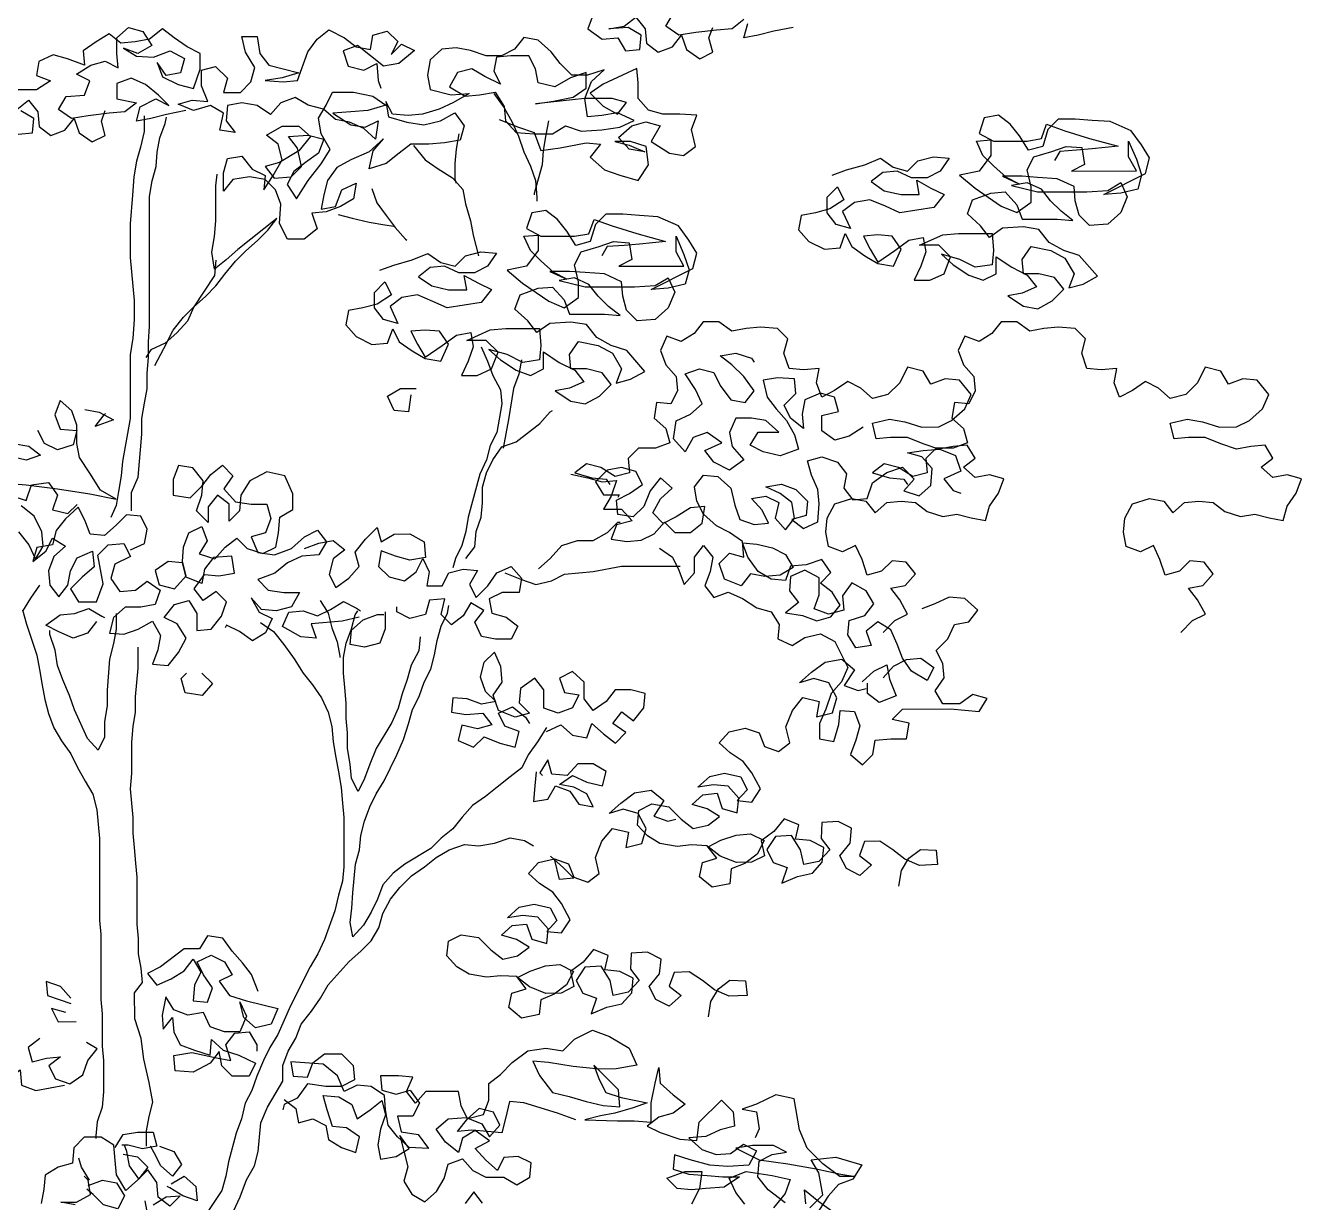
# Model space of a CAD drawing. Header units: millimetres. Extents: x 454 to 24074, y 929 to 15016.
# Drawn here: x 22744 to 23569, y 12458 to 13219 of the extents above; entities that cross this region are included whole.
import ezdxf

# ---------------------------------------------------------------- set-up
doc = ezdxf.new("R2010")
doc.units = ezdxf.units.MM
doc.layers.add('cadblocksdwg.com', color=255, linetype='Continuous')

# ---------------------------------------------------------------- blocks, each defined once
blk = doc.blocks.new('Trees side 019_cad-block.com')
at = {"color": 0}
for points in [[(926.4, 4057.8), (901.7, 4052.8), (881.9, 4047.8), (863.8, 4044.5), (868.7, 4062.7)], [(863.8, 4067.6), (849, 4056.1), (829.2, 4054.4), (802.8, 4051.1), (781.4, 4047.8), (764.9, 4059.3), (774.8, 4075.8)], [(672.7, 4074), (666.1, 4055.9), (684.2, 4042.7), (704, 4044.4), (713.9, 4027.9), (732, 4029.6), (733.7, 4047.7), (717.2, 4057.6), (692.5, 4055.9), (712.2, 4059.2), (727, 4070.8), (738.6, 4056), (740.3, 4037.8), (755.1, 4026.3), (773.2, 4032.9), (784.7, 4047.8), (791.3, 4029.6), (807.8, 4018.1), (824.3, 4026.4), (819.3, 4044.5), (824.3, 4057.7)], [(156.5, 3952.3), (131.8, 3947.3), (112, 3942.3), (93.9, 3939), (98.8, 3957.2), (118.6, 3967.1), (135.1, 3958.8), (121.9, 3972), (105.4, 3985.2), (87.3, 3993.4), (69.2, 3986.8), (69.2, 3967), (93.9, 3962.1), (79.1, 3950.6), (59.3, 3948.9), (32.9, 3945.6), (11.5, 3942.3), (-5, 3953.8), (4.9, 3970.3), (28, 3971.9), (34.6, 3990.1), (18.1, 3998.3), (36.2, 4009.8), (54.3, 4014.8), (70.8, 4006.6), (69.1, 4024.7), (69.1, 4044.5), (83.9, 4057.6), (102, 4052.7), (113.6, 4034.6), (95.5, 4024.7), (77.4, 4031.3), (93.8, 4021.4), (115.3, 4019.8), (136.7, 4028), (154.8, 4018.2), (149.9, 4000), (131.7, 3996.7), (120.2, 4013.2), (126.8, 3995.1), (146.6, 3985.2), (166.4, 3980.3), (174.6, 4005), (174.6, 4024.8), (158.1, 4033), (141.6, 4044.5), (126.8, 4056), (110.3, 4042.8), (92.2, 4039.5), (74, 4037.9), (59.2, 4049.4), (42.7, 4039.5), (26.3, 4027.9), (27.9, 4009.8), (6.5, 4018), (-11.6, 4023), (-29.7, 4014.7), (-33, 3996.6), (-14.9, 3990), (-33, 3978.5), (-74.2, 3978.4)], [(-56, 3922.4), (-37.9, 3924.1), (-36.2, 3942.2), (-52.7, 3952.1)], [(-57.7, 3953.7), (-42.9, 3965.3), (-31.3, 3950.5), (-29.6, 3932.3), (-14.8, 3920.8), (3.3, 3927.4), (14.8, 3942.3), (21.4, 3924.1), (37.9, 3912.6), (54.4, 3920.9), (49.4, 3939), (54.4, 3952.2)], [(553.6, 3941.1), (578.3, 3931.2), (598.1, 3924.7), (606.3, 3901.6), (631, 3904.9), (664, 3911.6), (682.1, 3909.9), (668.9, 3893.4), (687.1, 3877), (706.8, 3870.4), (729.9, 3863.8), (743.1, 3883.6), (739.8, 3906.7), (720, 3913.3), (700.2, 3913.2), (718.3, 3908.3), (738.1, 3900.1), (718.3, 3903.4), (705.1, 3918.2), (721.6, 3933), (739.7, 3938), (757.9, 3933.1), (746.3, 3913.3), (769.4, 3898.5), (787.5, 3895.2), (802.4, 3906.7), (797.4, 3928.1), (804, 3946.3), (782.6, 3947.9), (761.1, 3947.9), (743, 3952.8), (729.8, 3967.6), (729.8, 3987.4), (728.1, 4005.5), (710, 3997.3), (685.3, 3985.7), (668.9, 3974.2), (685.3, 3957.7), (703.5, 3947.8), (715, 3962.7), (696.9, 3967.6), (662.3, 3967.6), (599.7, 3960.9), (622.7, 3964.2), (647.4, 3969.2), (663.9, 3980.7), (663.9, 4000.5), (644.1, 3993.9), (624.4, 3982.4), (602.9, 3987.3), (599.6, 4005.4), (591.4, 4021.9), (568.3, 4021.8), (550.2, 4020.2), (546.9, 4002.1), (555.2, 3985.6), (535.4, 3995.5), (518.9, 4005.3), (500.8, 4000.4), (490.9, 3982.2), (510.7, 3970.7), (528.8, 3972.4), (548.6, 3975.7), (560.1, 3957.6), (561.8, 3939.5), (575, 3924.7), (598.1, 3923), (621.1, 3923), (637.6, 3932.9), (657.4, 3926.4), (683.7, 3928), (706.8, 3931.4), (724.9, 3939.6), (703.5, 3949.5), (683.7, 3946.2), (665.6, 3944.5), (662.3, 3967.6), (670.5, 3989), (686.9, 4003.8), (665.5, 3997.2), (645.8, 3997.2), (630.9, 4012), (619.4, 4026.8), (602.9, 4041.6), (584.8, 4044.9), (573.2, 4030.1), (556.8, 4021.8), (537, 4021.8), (517.2, 4028.4), (499.1, 4031.7), (481, 4030), (466.2, 4016.8), (462.9, 3997), (466.2, 3978.9), (492.6, 3972.4), (515.6, 3974), (495.9, 3962.5), (477.8, 3954.2), (456.3, 3947.6), (438.2, 3945.9), (418.5, 3947.6), (410.2, 3964), (413.5, 3944.3), (436.6, 3937.7), (458, 3934.4), (479.4, 3939.4), (497.5, 3949.3), (509.1, 3932.8), (504.2, 3914.7), (484.4, 3911.4), (464.6, 3909.7), (441.6, 3909.7), (426.7, 3898.2), (410.3, 3885), (388.9, 3878.4), (393.8, 3901.4), (407, 3916.3), (388.8, 3899.8), (365.8, 3889.9), (347.7, 3880), (336.2, 3863.5), (331.2, 3845.3), (328, 3827.2), (346.1, 3830.5), (354.3, 3852), (372.4, 3860.2), (369.1, 3840.4), (352.7, 3830.5), (334.5, 3823.9), (316.4, 3822.3), (323, 3802.5), (306.6, 3789.3), (285.2, 3789.3), (275.3, 3809.1), (276.9, 3833.8), (270.3, 3851.9), (257.1, 3865), (237.3, 3868.3), (215.9, 3865), (204.4, 3850.2), (204.4, 3873.2), (209.3, 3891.4), (227.4, 3894.7), (240.6, 3878.2), (257.1, 3870), (255.4, 3851.9), (267, 3870), (278.5, 3889.8), (273.5, 3909.5), (258.7, 3921.1), (278.4, 3932.6), (299.9, 3932.6), (314.7, 3919.5), (299.9, 3901.3), (275.2, 3886.5), (257.1, 3881.5), (268.6, 3866.7), (290, 3868.4), (303.2, 3881.6), (298.2, 3904.6), (286.7, 3919.4), (311.4, 3921.1), (331.2, 3916.2), (324.6, 3898.1), (308.1, 3886.5), (293.3, 3875), (285.1, 3858.5), (296.6, 3840.4), (311.4, 3863.5), (327.9, 3884.9), (339.4, 3903), (327.9, 3922.8), (324.6, 3942.5), (334.4, 3959), (342.6, 3975.5), (369, 3975.5), (393.7, 3970.6), (410.2, 3959.1), (387.2, 3952.5), (365.7, 3950.8), (342.7, 3949.1), (365.8, 3934.3), (383.9, 3931.1), (400.3, 3939.3), (397.1, 3916.2), (382.2, 3929.4), (364.1, 3937.6), (346, 3940.9), (331.1, 3954.1), (311.4, 3959), (294.9, 3968.9), (276.8, 3962.3), (263.6, 3947.4), (247.1, 3958.9), (227.3, 3962.2), (209.2, 3958.9), (207.6, 3939.1), (219.1, 3924.3), (199.4, 3927.6), (204.3, 3949), (187.8, 3958.9), (166.4, 3952.3), (146.6, 3960.5), (164.7, 3965.5), (184.5, 3963.8), (176.2, 3983.6), (176.2, 4003.4), (194.3, 4008.3), (209.2, 3993.5), (204.3, 3975.4), (225.7, 3975.4), (238.8, 3988.6), (243.8, 4006.7), (232.2, 4026.5), (227.3, 4046.2), (247, 4046.3), (250.3, 4024.8), (261.9, 4010), (280, 4005.1), (299.8, 4000.2), (278.4, 3993.6), (257, 3990.3), (280, 3988.6), (298.2, 3990.3), (311.3, 4026.6), (322.8, 4043), (337.6, 4054.6), (357.4, 4044.7), (372.2, 4033.2), (390.4, 4029.9), (393.7, 4048), (411.8, 4053), (425, 4039.8), (416.7, 4023.4), (429.9, 4036.5), (446.4, 4028.3), (426.6, 4011.8), (406.9, 4008.5), (373.9, 4034.8), (355.8, 4028.2), (362.4, 4008.5), (382.2, 4003.6), (398.6, 4011.8), (400.3, 3990.4), (403.6, 3980.5)], [(546.9, 3974), (560.1, 3955.9), (570, 3937.8), (578.3, 3919.7), (584.9, 3899.9), (593.2, 3881.8), (599.8, 3863.7), (601.4, 3842.3), (601.4, 3837.4)], [(975.8, 3870.4), (993.9, 3877), (1017, 3883.6), (1036.8, 3891.9), (1053.2, 3880.4), (1071.4, 3875.5), (1084.5, 3888.6), (1104.3, 3893.6), (1124.1, 3892), (1112.6, 3875.5), (1096.1, 3867.2), (1076.3, 3867.2), (1058.2, 3875.4), (1040.1, 3873.8), (1025.2, 3862.2), (1041.7, 3850.7), (1063.2, 3845.8), (1086.2, 3845.8), (1082.9, 3863.9), (1101, 3854.1), (1117.5, 3845.8), (1104.4, 3829.4), (1061.5, 3822.7), (1043.4, 3830.9), (1023.6, 3839.2), (1003.9, 3835.9), (989, 3824.3), (998.9, 3802.9), (980.8, 3807.8), (969.3, 3822.6), (969.3, 3842.4), (982.4, 3855.6), (990.7, 3839.1), (972.6, 3827.6), (954.4, 3822.6), (936.3, 3819.3), (933, 3801.2), (946.2, 3786.4), (966, 3776.5), (985.8, 3778.2), (992.4, 3796.3), (1000.6, 3779.8), (1017.1, 3768.3), (1033.6, 3758.5), (1053.4, 3755.2), (1063.2, 3776.6), (1051.7, 3793.1), (1033.5, 3794.7), (1015.4, 3793), (1023.7, 3776.6), (1033.6, 3760.1), (1055, 3774.9), (1073.1, 3788.1), (1091.2, 3791.5), (1094.5, 3773.3), (1088, 3755.2), (1079.7, 3737.1), (1099.5, 3737.1), (1117.6, 3745.3), (1125.8, 3766.8), (1111, 3781.6), (1086.3, 3781.6), (1115.9, 3794.8), (1135.7, 3796.4), (1178.5, 3796.5), (1180.2, 3775.1), (1178.6, 3756.9), (1157.1, 3753.6), (1137.4, 3763.5), (1114.3, 3770.1), (1129.1, 3756.9), (1148.9, 3743.7), (1167, 3737.2), (1183.5, 3745.4), (1183.5, 3766.8), (1203.3, 3753.7), (1223.1, 3743.8), (1234.6, 3729), (1216.5, 3720.7), (1198.4, 3717.4), (1218.1, 3704.3), (1236.3, 3701), (1254.4, 3710.9), (1269.2, 3725.7), (1257.7, 3740.5), (1237.9, 3745.5), (1218.1, 3745.4), (1216.4, 3763.6), (1228, 3780), (1252.7, 3775.1), (1270.8, 3765.3), (1282.4, 3745.5), (1275.8, 3727.4), (1293.9, 3732.3), (1312, 3742.2), (1288.9, 3768.6), (1269.2, 3775.1), (1251, 3785), (1237.8, 3801.5), (1218.1, 3804.7), (1191.7, 3803.1), (1175.2, 3791.5), (1163.7, 3806.3), (1147.2, 3821.2), (1153.8, 3839.3), (1176.8, 3847.5), (1195, 3849.2), (1209.8, 3832.7), (1216.4, 3814.6), (1260.9, 3814.7), (1280.7, 3813), (1265.8, 3824.6), (1252.6, 3837.7), (1241.1, 3852.5), (1222.9, 3860.8), (1203.2, 3857.5), (1236.1, 3849.2), (1298.7, 3849.3), (1325.1, 3851), (1341.6, 3860.9), (1349.8, 3842.8), (1341.6, 3823), (1325.1, 3808.1), (1302.1, 3806.5), (1288.9, 3819.6), (1283.9, 3837.8), (1282.3, 3855.9), (1260.8, 3865.7), (1236.1, 3867.4), (1216.4, 3869), (1191.6, 3869), (1213.1, 3859.1), (1196.6, 3867.3), (1180.1, 3882.1), (1166.9, 3895.3), (1158.6, 3913.4), (1176.8, 3915.1), (1176.8, 3895.3), (1162, 3875.5), (1137.3, 3870.6), (1157.1, 3854.1), (1190, 3831.1), (1209.8, 3822.9), (1227.9, 3836.1), (1227.9, 3855.8), (1222.9, 3877.2), (1231.2, 3893.7), (1254.2, 3900.3), (1272.3, 3906.9), (1292.1, 3905.3), (1295.4, 3883.9), (1278.9, 3875.6), (1361.3, 3875.7), (1351.4, 3893.8), (1351.4, 3913.6), (1361.3, 3890.6), (1367.9, 3870.8), (1363, 3852.7), (1341.6, 3847.7), (1320.2, 3846), (1372.9, 3872.4), (1377.8, 3892.2), (1367.9, 3908.7), (1354.7, 3926.8), (1328.3, 3938.3), (1305.3, 3939.9), (1283.8, 3941.6), (1262.4, 3941.5), (1249.2, 3928.3), (1242.7, 3906.9), (1224.6, 3902), (1213, 3920.1), (1201.5, 3934.9), (1186.6, 3946.4), (1168.5, 3943.1), (1161.9, 3923.3), (1180.1, 3913.4), (1222.9, 3913.5), (1241, 3916.8), (1247.6, 3934.9), (1270.7, 3926.7), (1302, 3916.9), (1338.2, 3907), (1305.3, 3903.7), (1285.5, 3902), (1264.1, 3900.3), (1257.5, 3888.8)], [(103.8, 3945.6), (103.8, 3925.9), (98.9, 3906.1), (94, 3888), (90.7, 3868.2), (89.1, 3845.1), (85.8, 3808.9), (85.8, 3766), (90.8, 3711.7), (90.8, 3687), (89.2, 3663.9), (85.9, 3642.5), (86, 3561.8), (76.2, 3507.4), (74.6, 3489.3), (71.3, 3469.5), (68, 3451.4), (61.4, 3436.5)], [(87.8, 3444.8), (87.8, 3467.9), (96, 3487.6), (100.9, 3542), (100.8, 3561.8), (104.1, 3581.5), (107.4, 3599.7), (107.4, 3619.4), (109, 3639.2), (109, 3659), (110.6, 3678.7), (110.5, 3843.5), (113.7, 3863.3), (118.7, 3881.4), (120.3, 3899.5), (123.6, 3917.6), (130.2, 3935.8), (131.8, 3944)], [(616.2, 3939.5), (612.9, 3921.4), (609.6, 3901.6), (608, 3883.5), (598.1, 3847.2), (598.1, 3845.6)], [(502.5, 3922.9), (499.2, 3903.2), (497.6, 3885), (497.6, 3865.3), (499.3, 3860.3)], [(444.9, 3908.1), (459.7, 3889.9), (476.2, 3878.4), (494.3, 3866.9), (507.5, 3852.1), (510.8, 3834), (517.4, 3812.6), (520.7, 3794.4), (527.4, 3768.1)], [(117.3, 3629.3), (128.8, 3650.8), (140.3, 3673.8), (153.4, 3690.3), (166.6, 3703.5), (181.4, 3716.7), (194.6, 3729.9), (206.1, 3744.7), (219.3, 3761.2), (232.4, 3774.4), (247.3, 3787.6), (260.4, 3800.8), (272, 3815.6), (222.6, 3776.1), (207.7, 3762.9), (192.9, 3751.3), (189.6, 3772.7), (192.9, 3792.5), (194.5, 3812.3), (194.5, 3856.8), (196.1, 3871.6)], [(392.2, 3853.6), (398.8, 3835.5), (410.3, 3819.1), (421.9, 3804.2), (435.1, 3789.4), (436.7, 3787.8)], [(349.4, 3820.7), (367.5, 3815.7), (388.9, 3810.8), (408.7, 3807.5), (420.2, 3805.9)], [(402.2, 3749.9), (420.3, 3756.5), (443.3, 3763.1), (463.1, 3771.3), (479.6, 3759.8), (497.7, 3754.9), (510.9, 3768.1), (530.6, 3773), (550.4, 3771.4), (538.9, 3754.9), (522.4, 3746.7), (502.7, 3746.7), (484.5, 3754.9), (466.4, 3753.2), (451.6, 3741.7), (468.1, 3730.1), (489.5, 3725.2), (512.6, 3725.2), (509.3, 3743.4), (527.4, 3733.5), (543.9, 3725.3), (530.7, 3708.8), (487.9, 3702.2), (469.7, 3710.4), (450, 3718.6), (430.2, 3715.3), (415.4, 3703.7), (425.3, 3682.3), (407.2, 3687.3), (395.6, 3702.1), (395.6, 3721.8), (408.8, 3735), (417, 3718.6), (398.9, 3707), (380.8, 3702.1), (362.7, 3698.8), (359.4, 3680.6), (372.6, 3665.8), (392.4, 3655.9), (412.1, 3657.6), (418.7, 3675.7), (427, 3659.3), (443.4, 3647.8), (459.9, 3637.9), (479.7, 3634.6), (489.6, 3656), (478, 3672.5), (459.9, 3674.1), (441.8, 3672.5), (450, 3656), (459.9, 3639.5), (481.3, 3654.4), (499.4, 3667.6), (517.6, 3670.9), (520.9, 3652.8), (514.3, 3634.6), (506.1, 3616.5), (525.8, 3616.5), (544, 3624.8), (552.2, 3646.2), (537.3, 3661), (512.6, 3661), (542.3, 3674.2), (562, 3675.9), (604.9, 3675.9), (606.5, 3654.5), (604.9, 3636.4), (583.5, 3633.1), (563.7, 3642.9), (540.6, 3649.5), (555.5, 3636.3), (575.3, 3623.2), (593.4, 3616.6), (609.9, 3624.8), (609.8, 3646.3), (629.6, 3633.1), (649.4, 3623.2), (660.9, 3608.4), (642.8, 3600.2), (624.7, 3596.8), (644.5, 3583.7), (662.6, 3580.4), (680.7, 3590.3), (695.5, 3605.1), (684, 3620), (664.2, 3624.9), (644.5, 3624.9), (642.8, 3643), (654.3, 3659.5), (679, 3654.6), (697.2, 3644.7), (708.7, 3624.9), (702.1, 3606.8), (720.3, 3611.8), (738.4, 3621.7), (715.3, 3648), (695.5, 3654.6), (677.4, 3664.4), (664.2, 3680.9), (644.4, 3684.2), (618, 3682.5), (601.6, 3671), (590, 3685.8), (573.5, 3700.6), (580.1, 3718.7), (603.2, 3727), (621.3, 3728.6), (636.1, 3712.2), (642.7, 3694.1), (687.2, 3694.1), (707, 3692.5), (692.2, 3704), (679, 3717.2), (667.4, 3732), (649.3, 3740.2), (629.5, 3736.9), (662.5, 3728.7), (725.1, 3728.7), (751.4, 3730.4), (767.9, 3740.3), (776.2, 3722.2), (767.9, 3702.4), (751.5, 3687.6), (728.4, 3685.9), (715.2, 3699.1), (710.3, 3717.2), (708.6, 3735.3), (687.2, 3745.2), (662.5, 3746.8), (642.7, 3748.4), (618, 3748.4), (639.4, 3738.5), (622.9, 3746.8), (606.4, 3761.6), (593.2, 3774.7), (585, 3792.9), (603.1, 3794.5), (603.1, 3774.8), (588.3, 3755), (563.6, 3750), (583.4, 3733.5), (616.4, 3710.5), (636.2, 3702.3), (654.3, 3715.5), (654.2, 3735.3), (649.3, 3756.7), (657.5, 3773.2), (680.6, 3779.8), (698.7, 3786.4), (718.4, 3784.7), (721.8, 3763.3), (705.3, 3755.1), (787.7, 3755.2), (777.8, 3773.3), (777.8, 3793), (787.7, 3770), (794.3, 3750.2), (789.3, 3732.1), (767.9, 3727.1), (746.5, 3725.5), (799.2, 3751.9), (804.1, 3771.6), (794.2, 3788.1), (781, 3806.2), (754.7, 3817.7), (731.6, 3819.4), (710.2, 3821), (688.8, 3821), (675.6, 3807.8), (669, 3786.3), (650.9, 3781.4), (639.4, 3799.5), (627.8, 3814.3), (613, 3825.8), (594.9, 3822.5), (588.3, 3802.7), (606.4, 3792.9), (649.2, 3792.9), (667.4, 3796.2), (673.9, 3814.4), (697, 3806.1), (728.3, 3796.3), (764.6, 3786.4), (731.6, 3783.1), (711.9, 3781.4), (690.4, 3779.8), (683.9, 3768.2)], [(194.6, 3762.8), (192.9, 3743.1), (166.6, 3703.5), (158.4, 3685.4), (145.2, 3670.5), (130.4, 3657.4), (112.3, 3649.1), (105.7, 3639.2)], [(1040.2, 3290.8), (1055, 3305.6), (1071.4, 3313.9), (1061.5, 3332), (1050, 3346.8), (1068.1, 3350.1), (1081.3, 3365), (1069.7, 3379.8), (1051.6, 3381.4), (1038.4, 3368.2), (1020.3, 3363.3), (1013.7, 3383), (1005.5, 3401.1), (989, 3392.9), (970.9, 3399.5), (967.6, 3417.6), (969.2, 3435.7), (979.1, 3453.8), (1000.5, 3460.4), (1018.6, 3457.2), (1030.1, 3442.4), (1045, 3455.5), (1063.1, 3457.2), (1081.2, 3455.6), (1096, 3444.1), (1115.8, 3437.5), (1133.9, 3440.8), (1152.1, 3435.9), (1170.2, 3432.6), (1175.1, 3450.7), (1186.6, 3467.2), (1193.2, 3485.3), (1175.1, 3490.3), (1157, 3487), (1142.1, 3500.1), (1156.9, 3511.7), (1147, 3528.1), (1128.9, 3526.5), (1110.8, 3523.2), (1091, 3529.7), (1071.2, 3537.9), (1049.8, 3537.9), (1031.7, 3536.3), (1026.7, 3556), (1048.2, 3561), (1067.9, 3557.7), (1089.3, 3551.1), (1110.8, 3551.2), (1127.2, 3559.4), (1143.7, 3574.3), (1151.9, 3592.4), (1137.1, 3610.5), (1118.9, 3612.1), (1100.8, 3605.5), (1090.9, 3622), (1071.2, 3626.9), (1061.3, 3607.1), (1046.5, 3592.3), (1026.7, 3587.3), (1011.9, 3600.5), (995.4, 3608.7), (978.9, 3597.2), (962.5, 3588.9), (955.9, 3607), (959.1, 3625.2), (939.4, 3623.5), (921.2, 3625.1), (914.6, 3644.9), (919.6, 3663), (906.4, 3676.2), (884.9, 3677.8), (866.8, 3676.1), (848.7, 3672.8), (832.2, 3684.4), (812.4, 3684.3), (800.9, 3669.5), (784.5, 3659.6), (766.3, 3666.2), (758.1, 3648), (764.7, 3629.9), (777.9, 3615.1), (779.6, 3597), (771.4, 3580.5), (753.2, 3582.1), (750, 3562.4), (764.8, 3549.2), (769.8, 3531.1), (751.6, 3524.5), (730.2, 3524.5), (717.1, 3511.3), (718.7, 3493.1), (700.6, 3488.2), (682.5, 3499.7), (664.3, 3504.6), (649.5, 3493.1), (670.9, 3486.5), (689.1, 3484.9), (694, 3478.3)], [(1417.6, 3290.8), (1432.4, 3305.6), (1448.8, 3313.9), (1438.9, 3332), (1427.4, 3346.8), (1445.5, 3350.1), (1458.7, 3365), (1447.1, 3379.8), (1429, 3381.4), (1415.8, 3368.2), (1397.7, 3363.3), (1391.1, 3383), (1382.9, 3401.1), (1366.4, 3392.9), (1348.3, 3399.5), (1345, 3417.6), (1346.6, 3435.7), (1356.5, 3453.8), (1377.9, 3460.4), (1396, 3457.2), (1407.5, 3442.4), (1422.4, 3455.5), (1440.5, 3457.2), (1458.6, 3455.6), (1473.4, 3444.1), (1493.2, 3437.5), (1511.3, 3440.8), (1529.5, 3435.9), (1547.6, 3432.6), (1552.5, 3450.7), (1564, 3467.2), (1570.6, 3485.3), (1552.5, 3490.3), (1534.4, 3487), (1519.5, 3500.1), (1534.3, 3511.7), (1524.4, 3528.1), (1506.3, 3526.5), (1488.2, 3523.2), (1468.4, 3529.7), (1448.6, 3537.9), (1427.2, 3537.9), (1409.1, 3536.3), (1404.1, 3556), (1425.6, 3561), (1445.3, 3557.7), (1466.8, 3551.1), (1488.2, 3551.2), (1504.6, 3559.4), (1521.1, 3574.3), (1529.3, 3592.4), (1514.5, 3610.5), (1496.4, 3612.1), (1478.2, 3605.5), (1468.3, 3622), (1448.6, 3626.9), (1438.7, 3607.1), (1423.9, 3592.3), (1404.1, 3587.3), (1389.3, 3600.5), (1372.8, 3608.7), (1356.3, 3597.2), (1339.9, 3588.9), (1333.3, 3607), (1336.5, 3625.2), (1316.8, 3623.5), (1298.6, 3625.1), (1292, 3644.9), (1297, 3663), (1283.8, 3676.2), (1262.3, 3677.8), (1244.2, 3676.1), (1226.1, 3672.8), (1209.6, 3684.4), (1189.9, 3684.3), (1178.3, 3669.5), (1161.9, 3659.6), (1143.7, 3666.2), (1135.5, 3648), (1142.1, 3629.9), (1155.3, 3615.1), (1157, 3597), (1148.8, 3580.5), (1130.6, 3582.1), (1127.4, 3562.4), (1142.2, 3549.2), (1147.2, 3531.1), (1129, 3524.5), (1107.6, 3524.5), (1094.5, 3511.3), (1096.1, 3493.1), (1078, 3488.2), (1059.9, 3499.7), (1041.7, 3504.6), (1026.9, 3493.1), (1048.3, 3486.5), (1066.5, 3484.9), (1071.4, 3478.3)], [(530.8, 3652.8), (539, 3634.7), (545.6, 3616.5), (555.5, 3598.4), (557.2, 3580.3), (550.6, 3544.1), (542.4, 3527.6), (537.5, 3509.4), (529.3, 3491.3), (514.5, 3436.9), (511.2, 3418.8), (506.3, 3400.7), (498.1, 3384.2), (494.8, 3372.7)], [(1015.2, 3551.1), (997.1, 3539.5), (979, 3534.6), (962.5, 3546.1), (962.5, 3565.9), (983.9, 3570.8), (978.9, 3588.9), (960.8, 3593.9), (941, 3585.6), (937.8, 3567.5), (939.4, 3549.4), (922.9, 3562.5), (914.7, 3579), (929.5, 3593.8), (927.8, 3612), (906.4, 3613.6), (888.3, 3610.3), (893.3, 3588.9), (904.8, 3574), (918, 3559.2), (927.9, 3541.1), (932.9, 3523), (909.8, 3514.7), (888.4, 3519.7), (871.9, 3527.9), (881.8, 3544.4), (908.1, 3544.4), (891.6, 3559.2), (873.5, 3562.5), (853.7, 3562.5), (845.5, 3544.3), (848.8, 3526.2), (863.7, 3509.7), (845.6, 3496.6), (825.8, 3506.4), (814.2, 3521.2), (835.7, 3531.1), (817.5, 3544.3), (799.4, 3537.7), (789.5, 3519.6), (774.7, 3536), (778, 3559.1), (796.1, 3567.3), (810.9, 3580.5), (802.6, 3598.7), (789.4, 3618.4), (807.6, 3625), (825.7, 3620.1), (833.9, 3603.6), (847.1, 3585.5), (865.3, 3582.2), (876.8, 3597.1), (863.6, 3615.2), (848.7, 3630), (833.9, 3641.5), (853.7, 3644.8), (873.4, 3638.3), (876.7, 3633.3)], [(581.8, 3636.3), (578.6, 3618.2), (572, 3600.1), (565.4, 3560.5), (558.9, 3524.3)], [(441.8, 3591.7), (438.6, 3570.3), (420.4, 3571.9), (412.2, 3590.1), (428.7, 3600), (448.4, 3600)], [(-62.2, 3530.3), (-42.5, 3527), (-27.6, 3515.5), (-45.7, 3508.9), (-65.5, 3513.8)], [(-157.7, 3484.1), (-114.9, 3484.1), (-82, 3480.9), (-45.7, 3477.6), (-6.2, 3472.7), (35, 3466.2), (68, 3459.6), (48.2, 3471.1), (35, 3492.5), (21.8, 3512.3), (18.5, 3530.4), (18.5, 3553.5), (11.9, 3571.6), (-3, 3584.7), (-9.5, 3566.6), (-2.9, 3548.5), (18.5, 3546.9), (13.6, 3528.7), (-6.2, 3522.1), (-22.7, 3530.4), (-30.9, 3546.8)], [(28.3, 3573.2), (46.5, 3570), (64.6, 3560.1), (41.5, 3551.8), (53.1, 3566.7), (54.7, 3568.3)], [(511.2, 3384.2), (522.8, 3399.1), (524.4, 3418.8), (531, 3437), (532.6, 3455.1), (532.6, 3474.8), (537.5, 3493), (545.7, 3509.5), (557.2, 3525.9), (575.3, 3532.5), (605, 3555.6), (618.1, 3570.5), (621.4, 3572.1)], [(1040.2, 3233.1), (1053.4, 3248), (1069.8, 3256.2), (1088, 3257.9), (1104.5, 3246.4), (1096.2, 3229.9), (1076.5, 3241.4), (1064.9, 3257.9), (1058.3, 3276), (1050, 3294.1), (1033.6, 3304), (1018.7, 3292.4), (1025.3, 3274.3), (1005.6, 3271), (995.7, 3287.5), (997.3, 3305.6), (1017.1, 3312.2), (1028.6, 3327), (1018.7, 3343.5), (1000.6, 3353.4), (989, 3336.9), (990.7, 3318.8), (970.9, 3313.8), (952.8, 3320.4), (959.4, 3338.5), (959.4, 3359.9), (941.2, 3369.8), (923.1, 3361.5), (921.5, 3343.4), (933, 3328.6), (916.6, 3315.4), (938, 3312.1), (956.1, 3305.5), (974.2, 3310.5), (985.8, 3325.3), (975.9, 3341.8), (961, 3353.3), (974.2, 3366.5), (962.6, 3383), (942.9, 3376.4), (923.1, 3374.7), (916.5, 3356.6), (898.4, 3358.2), (881.9, 3368.1), (868.7, 3386.2), (862.1, 3404.3), (880.3, 3402.7), (900, 3397.8), (916.5, 3389.5), (926.4, 3373.1), (909.9, 3363.2), (890.2, 3361.5), (872.1, 3364.8), (860.5, 3349.9), (839.1, 3358.2), (832.5, 3377.9), (845.7, 3391.1), (863.8, 3386.2), (862.1, 3406), (845.6, 3417.5), (829.2, 3425.7), (812.7, 3440.5), (804.4, 3457), (801.1, 3475.1), (812.6, 3489.9), (830.7, 3488.3), (847.2, 3473.5), (852.2, 3452.1), (858.8, 3434), (876.9, 3427.4), (895.1, 3429), (886.8, 3445.5), (873.6, 3460.3), (891.7, 3463.6), (908.2, 3455.4), (903.3, 3435.6), (916.5, 3420.8), (928, 3435.7), (924.7, 3455.4), (909.8, 3467), (891.7, 3475.2), (911.5, 3478.5), (929.6, 3471.9), (944.5, 3457.1), (942.8, 3439), (924.7, 3434), (939.5, 3422.5), (957.7, 3430.8), (959.3, 3453.8), (957.6, 3471.9), (949.4, 3490.1), (944.4, 3508.2), (962.5, 3513.1), (982.3, 3506.6), (993.8, 3491.7), (990.6, 3473.6), (1002.1, 3458.8), (1020.2, 3460.5), (1026.8, 3480.2), (1044.9, 3493.4), (1064.7, 3500), (1079.5, 3485.2), (1066.4, 3470.4), (1086.1, 3463.8), (1100.9, 3477), (1102.6, 3498.4), (1089.4, 3513.2), (1071.3, 3518.2), (1091, 3521.5), (1112.4, 3523.2), (1132.2, 3514.9), (1138.8, 3495.2), (1117.4, 3485.3), (1129, 3470.5), (1138.8, 3467.2)], [(86.2, 3395.4), (104.3, 3403.6), (107.6, 3421.7), (99.3, 3438.2), (81.2, 3439.8), (68, 3426.6), (53.2, 3413.5), (35.1, 3415.1), (28.5, 3433.2), (20.2, 3449.7), (3.8, 3434.8), (-7.8, 3420), (-12.7, 3401.9), (-32.5, 3398.5), (-37.4, 3380.4), (-20.9, 3393.6), (-12.7, 3410.1), (3.8, 3400.2), (-11, 3387), (-17.6, 3368.9), (-15.9, 3350.8), (-4.4, 3336), (7.1, 3350.8), (10.4, 3368.9), (18.6, 3385.4), (38.4, 3393.7), (40.1, 3373.9), (25.2, 3360.7), (10.4, 3345.9), (20.3, 3329.4), (43.4, 3329.4), (51.6, 3352.5), (45, 3388.7), (58.2, 3401.9), (77.9, 3403.6), (86.2, 3387.1), (66.4, 3377.2), (61.5, 3359.1), (73, 3342.6), (92.8, 3344.3), (107.6, 3355.8), (124.1, 3344.3), (117.5, 3326.2), (99.4, 3322.9), (79.6, 3322.9), (64.8, 3309.7), (59.9, 3289.9), (78, 3288.3), (96.1, 3294.9), (114.3, 3304.8), (124.2, 3286.7), (120.9, 3268.5), (114.3, 3250.4), (134.1, 3248.8), (147.2, 3265.3), (157.1, 3283.4), (145.6, 3301.5), (129.1, 3309.7), (142.2, 3326.2), (160.4, 3331.2), (170.3, 3314.7), (170.3, 3293.3), (188.4, 3295), (201.6, 3311.4), (208.1, 3329.6), (195, 3342.7), (178.5, 3331.2), (166.9, 3346), (180.1, 3364.1), (198.2, 3362.5), (218, 3365.8), (214.7, 3387.2), (191.6, 3385.6), (180.1, 3370.7), (176.8, 3352.6), (157, 3360.8), (152.1, 3378.9), (134, 3380.6), (117.5, 3369), (122.5, 3350.9), (142.2, 3346), (157, 3362.5), (152.1, 3380.6), (153.7, 3398.7), (160.3, 3416.8), (176.8, 3425.1), (183.4, 3407), (173.5, 3390.5), (193.3, 3383.9), (206.4, 3398.8), (221.3, 3410.3), (234.4, 3397.1), (254.2, 3390.6), (270.7, 3398.8), (274, 3416.9), (275.6, 3436.7), (292.1, 3446.6), (292, 3466.4), (282.1, 3489.4), (259.1, 3494.4), (237.7, 3482.8), (226.1, 3464.7), (224.5, 3444.9), (211.3, 3431.7), (211.3, 3453.1), (196.5, 3464.7), (185, 3449.8), (185, 3430), (170.1, 3444.9), (176.7, 3464.6), (178.3, 3482.8), (165.2, 3499.2), (147, 3502.5), (140.5, 3484.4), (140.5, 3464.6), (161.9, 3461.3), (176.7, 3476.2), (188.2, 3491), (203, 3502.6), (216.2, 3489.4), (204.7, 3472.9), (219.6, 3456.4), (239.3, 3453.2), (259.1, 3453.2), (264.1, 3435.1), (257.5, 3416.9), (239.4, 3412), (247.6, 3392.2), (269, 3388.9), (290.5, 3397.2), (306.9, 3412), (323.4, 3420.3), (334.9, 3405.5), (325.1, 3389), (303.6, 3387.3), (285.5, 3379.1), (269.1, 3365.9), (247.7, 3357.6), (260.9, 3344.4), (280.6, 3341.2), (300.4, 3341.2), (290.5, 3323.1), (270.8, 3318.1), (252.6, 3319.7), (239.4, 3334.5), (249.3, 3316.4), (265.8, 3308.2), (257.6, 3290.1), (241.1, 3280.2), (224.7, 3291.7), (208.2, 3299.9), (206.5, 3296.6)], [(644.6, 3491.4), (666, 3486.5), (684.1, 3481.6), (702.3, 3483.2), (695.7, 3463.5), (685.8, 3447), (708.9, 3447), (722.1, 3432.2), (702.3, 3427.2), (695.7, 3409.1), (715.5, 3405.8), (733.6, 3407.5), (750.1, 3415.7), (763.3, 3430.6), (776.4, 3417.4), (796.2, 3417.4), (811, 3429), (814.3, 3450.4), (796.2, 3448.7), (778.1, 3437.2), (761.6, 3428.9), (748.4, 3442.1), (758.3, 3460.2), (773.1, 3473.4), (758.3, 3486.6), (745.1, 3470.1), (736.9, 3450.3), (723.7, 3437.1), (703.9, 3440.4), (702.3, 3458.5), (718.7, 3466.8), (735.2, 3478.3), (727, 3494.8), (708.8, 3499.7), (690.7, 3496.4), (675.9, 3481.6), (685.8, 3465.1), (705.6, 3465.1), (703.9, 3461.8)], [(-29.1, 3350.8), (-40.6, 3334.3), (-50.5, 3317.8)], [(-55.5, 3418.3), (-42.3, 3401.8), (-34.1, 3383.7), (-24.2, 3400.2), (-25.9, 3418.3), (-35.8, 3438.1), (-52.3, 3451.2)], [(-65.5, 3464.4), (-45.7, 3457.8), (-39.1, 3477.6), (-17.7, 3480.9), (-6.2, 3464.5), (-12.7, 3446.3), (7, 3441.4), (18.6, 3453)], [(603.5, 3371.1), (618.3, 3384.3), (633.1, 3400.8), (652.9, 3407.4), (672.7, 3407.4), (690.8, 3417.3), (703.9, 3430.5), (707.2, 3430.5)], [(306.9, 3397.2), (325, 3403.8), (343.2, 3407.1), (358, 3395.6), (343.2, 3384.1), (338.3, 3364.3), (346.5, 3347.8), (363, 3359.4), (376.1, 3374.2), (371.2, 3392.3), (384.4, 3408.8), (399.2, 3423.7), (404.1, 3405.5), (420.6, 3415.4), (440.4, 3415.5), (458.5, 3405.6), (460.2, 3385.8), (440.4, 3382.5), (422.3, 3387.4), (404.1, 3394), (400.9, 3374.2), (414.1, 3361.1), (433.8, 3356.1), (448.6, 3367.7), (456.9, 3384.2), (465.1, 3367.7), (461.8, 3349.6), (481.6, 3349.6), (489.8, 3366.1), (507.9, 3371), (526.1, 3369.4), (516.2, 3351.3), (524.5, 3334.8), (539.3, 3349.6), (550.8, 3366.1), (568.9, 3374.4), (582.1, 3359.6), (578.8, 3341.4), (557.4, 3341.4), (540.9, 3333.2), (544.2, 3315.1), (562.4, 3310.1), (577.2, 3298.6), (569, 3282.1), (549.2, 3282.1), (531.1, 3285.4), (522.8, 3303.5), (534.4, 3318.3), (517.9, 3328.2), (508, 3311.7), (493.2, 3300.2), (480, 3313.3), (484.9, 3333.1), (465.2, 3331.5), (460.2, 3313.3), (440.5, 3308.4), (424, 3316.6), (424, 3323.2)], [(756.7, 3397.6), (773.2, 3386.1), (781.4, 3369.6), (788, 3351.5), (801.2, 3366.4), (801.2, 3386.1), (812.7, 3401), (824.3, 3386.1), (821, 3368), (814.4, 3349.9), (825.9, 3335.1), (844.1, 3341.7), (862.2, 3333.5), (880.3, 3321.9), (898.5, 3317), (908.4, 3300.6), (906.7, 3282.4), (924.9, 3274.2), (941.3, 3284.1), (961.1, 3289.1), (979.2, 3279.2), (995.7, 3246.3), (987.5, 3228.1), (974.3, 3213.3), (967.8, 3193.5), (959.5, 3175.4), (959.6, 3155.6), (977.7, 3152.3), (984.3, 3173.8), (985.9, 3191.9), (1004, 3190.3), (1010.6, 3172.1), (1005.7, 3154), (999.1, 3135.9), (1014, 3122.7), (1027.1, 3135.9), (1030.4, 3154), (1050.2, 3155.7), (1069.9, 3155.7), (1073.2, 3175.5), (1051.8, 3180.4), (1065, 3193.6), (1125.9, 3193.7), (1162.2, 3190.4), (1172, 3206.9), (1153.9, 3211.8), (1137.4, 3200.3), (1116, 3200.3), (1106.1, 3216.7), (1117.6, 3233.2), (1116, 3251.3), (1107.7, 3267.8), (1122.5, 3282.6), (1130.8, 3300.8), (1148.9, 3304.1), (1160.4, 3318.9), (1143.9, 3333.7), (1124.1, 3335.4), (1106, 3327.1), (1089.6, 3320.5)], [(560.7, 3366.1), (582.1, 3357.9), (600.2, 3351.3), (620, 3356.3), (636.5, 3364.6), (672.7, 3367.9), (708.9, 3374.5), (783.1, 3374.6)], [(-50.5, 3319.4), (-45.5, 3301.3), (-32.3, 3261.8), (-29, 3243.7), (-25.7, 3223.9), (-22.4, 3205.8), (-17.4, 3187.7), (-10.8, 3169.6), (-0.9, 3153.1), (10.6, 3136.6), (18.9, 3120.2), (28.8, 3102.1), (38.7, 3085.6), (43.6, 3065.8), (47, 3029.6), (47.1, 2925.8), (48.7, 2907.7), (48.8, 2825.3), (50.5, 2807.2), (50.5, 2766), (52.2, 2747.9), (52.2, 2708.3), (50.6, 2688.6), (44, 2670.4), (42.4, 2652.3), (42.4, 2649)], [(43.4, 3304.7), (31.9, 3289.9), (13.8, 3283.3), (-4.3, 3291.5), (-20.8, 3299.7), (-2.7, 3312.9), (15.4, 3314.6), (33.5, 3321.2), (50, 3311.3), (53.3, 3309.7)], [(376.2, 3310), (354.8, 3305), (315.3, 3301.7), (321.9, 3283.5), (302.1, 3285.2), (279, 3298.3), (287.2, 3316.5), (305.4, 3318.1), (323.5, 3311.6), (340, 3319.8), (356.4, 3329.7), (372.9, 3321.5), (377.8, 3318.2)], [(326.8, 3331.3), (336.7, 3314.9), (341.6, 3296.7), (348.2, 3278.6), (351.5, 3260.5), (351.5, 3258.9)], [(453.7, 3285.3), (452, 3267.2), (442.2, 3249.1), (437.2, 3230.9), (430.7, 3212.8), (425.7, 3194.7), (417.5, 3176.5), (397.8, 3143.6), (389.6, 3123.8), (383, 3105.7), (374.8, 3089.2), (366.5, 3105.7), (364.8, 3123.8), (361.5, 3143.5), (361.5, 3163.3), (359.8, 3181.4), (359.8, 3201.2), (358.2, 3221), (356.5, 3239.1), (356.5, 3258.9), (359.8, 3277), (366.3, 3295.1), (371.3, 3313.2), (374.6, 3318.2)], [(409.2, 3316.6), (409.2, 3295.2), (402.6, 3277), (382.8, 3272.1), (364.7, 3275.3), (366.3, 3293.5), (381.2, 3306.7), (399.3, 3313.3), (407.5, 3313.3)], [(613.6, 3170.1), (602.1, 3152), (590.5, 3135.5), (582.3, 3119), (567.5, 3107.5), (551, 3094.3), (536.2, 3082.7), (519.8, 3071.2), (506.6, 3056.4), (495.1, 3041.5), (480.3, 3030), (467.1, 3016.8), (434.2, 2997), (419.3, 2985.4), (406.2, 2970.6), (399.6, 2952.5), (391.4, 2936), (381.5, 2919.5), (368.3, 2904.7), (365, 2922.8), (366.7, 2940.9), (368.3, 2960.7), (371.6, 2996.9), (376.5, 3015.1), (378.1, 3033.2), (383, 3051.3), (389.6, 3069.4), (397.8, 3085.9), (407.7, 3102.4), (424.1, 3135.4), (432.4, 3155.1), (438.9, 3174.9), (443.9, 3193), (452.1, 3209.5), (458.7, 3227.7), (466.9, 3244.1), (471.8, 3262.3), (475.1, 3280.4), (480, 3298.5), (488.2, 3315), (489.9, 3324.9)], [(68.1, 3314.6), (68.1, 3294.8), (64.9, 3276.7), (59.9, 3256.9), (56.7, 3217.4), (56.7, 3197.6), (53.4, 3177.9), (53.4, 3158.1), (45.2, 3141.6), (32, 3156.4), (15.5, 3192.7), (8.9, 3210.8), (0.7, 3230.5), (-6, 3248.6), (-9.3, 3268.4), (-15.9, 3288.2), (-15.9, 3293.1)], [(251, 3303.3), (267.5, 3291.7), (280.7, 3275.3), (293.9, 3257.2), (305.4, 3239), (317, 3224.2), (328.5, 3207.8), (336.8, 3189.7), (341.7, 3171.5), (343.4, 3151.8), (346.7, 3132), (350, 3113.9), (353.3, 3094.1), (355, 3074.3), (356.7, 3056.2), (356.7, 2993.6), (355.1, 2975.5), (350.2, 2957.4), (345.2, 2937.6), (332.1, 2901.3), (323.9, 2883.2), (314, 2866.7), (289.3, 2817.3), (272.9, 2781), (263, 2764.5), (254.8, 2748.1), (246.6, 2728.3), (240, 2710.1), (231.8, 2693.7), (226.9, 2673.9), (220.3, 2655.8), (210.4, 2619.5), (207.2, 2601.4), (202.2, 2583.3), (172.6, 2538.7)], [(111.7, 2533.7), (105, 2570)], [(106.6, 2639.2), (106.6, 2659), (109.9, 2677.1), (114.8, 2695.2), (109.9, 2719.9), (103.2, 2749.6), (99.9, 2775.9), (91.7, 2800.6), (91.6, 2833.6), (101.5, 2846.8), (99.8, 2864.9), (96.5, 2883), (96.5, 2902.8), (94.8, 2920.9), (94.8, 2980.2), (93.1, 2998.3), (91.5, 3018.1), (89.8, 3036.2), (89.8, 3056), (86.4, 3092.2), (88.1, 3112), (88, 3151.5), (89.7, 3171.3), (92.9, 3189.4), (92.9, 3209.2), (96.2, 3245.4), (96.2, 3271.8)], [(613.6, 3165.2), (631.7, 3173.4), (646.5, 3160.3), (664.7, 3157), (671.2, 3175.1), (686.1, 3162), (700.9, 3150.4), (714.1, 3163.6), (697.6, 3175.2), (709.1, 3190), (723.9, 3178.5), (737.1, 3195), (738.7, 3213.1), (720.6, 3218), (700.8, 3218), (689.3, 3203.2), (672.9, 3191.6), (661.3, 3206.4), (661.3, 3227.8), (646.5, 3241), (630, 3232.8), (636.6, 3214.6), (654.7, 3211.4), (646.5, 3194.9), (628.4, 3188.3), (610.3, 3194.8), (610.2, 3217.9), (598.7, 3232.7), (580.6, 3219.5), (578.9, 3201.4), (592.1, 3188.2), (574, 3183.3), (552.6, 3191.5), (546, 3211.3), (557.5, 3227.7), (555.8, 3247.5), (547.6, 3265.6), (534.4, 3252.4), (529.5, 3234.3), (536.1, 3216.2), (549.3, 3203), (531.2, 3199.7), (513, 3206.3), (494.9, 3207.9), (493.3, 3189.8), (511.4, 3186.5), (532.8, 3188.2), (544.4, 3173.4), (526.3, 3168.4), (506.5, 3173.3), (501.6, 3153.6), (521.3, 3145.3), (534.5, 3158.5), (554.3, 3150.3), (574.1, 3145.4), (579, 3165.2), (560.9, 3171.7), (552.6, 3188.2), (570.7, 3196.5), (587.2, 3183.3), (592.2, 3175.1)], [(1060.3, 2969.1), (1063.5, 2988.7), (1073.1, 3004.5), (1087.5, 3015.5), (1107.6, 3014.6), (1109.4, 2996.3), (1086.5, 2995.4), (1068, 3003.2), (1052.7, 3015), (1036.1, 3025.9), (1016.9, 3025.5), (1010.5, 3007.8), (1025.8, 2996), (1010.8, 2982.7), (993.7, 2991.3), (985.4, 3007.5), (998.6, 3023.7), (1000.4, 3042.4), (983.2, 3051), (962.6, 3049.7), (961.7, 3029.6), (972.8, 3015.1), (958.7, 3000.4), (939.8, 2996.3), (935.7, 3015.1), (924.3, 3033.2), (903.7, 3031.9), (892.8, 3015.3), (901.1, 2999.1), (918.7, 2992.7), (911.8, 2972.8), (931.7, 2981.4), (950.6, 2985.5), (963.2, 2999.4), (965.1, 3018.1), (947.9, 3026.7), (929.2, 3028.6), (933.3, 3046.7), (914.8, 3054.5), (901.6, 3038.4), (885.7, 3026.4), (889.8, 3007.6), (873.6, 2999.3), (854.4, 2998.9), (833.6, 3007.1), (818.4, 3018.9), (834.6, 3027.2), (853.9, 3033.6), (872.2, 3035.4), (889.4, 3026.8), (880.8, 3009.6), (864.9, 2997.7), (847.8, 2990.8), (846, 2972.1), (823.5, 2967.6), (807.4, 2980.8), (811.5, 2999), (829.4, 3004.5), (817.5, 3020.3), (797.4, 3021.3), (779.1, 3019.4), (757.2, 3023.2), (741.5, 3032.7), (729, 3046.3), (730.8, 3065), (747, 3073.2), (768.9, 3069.5), (784.5, 3054), (799.7, 3042.2), (818.6, 3046.4), (833, 3057.4), (817.3, 3067), (798.2, 3072.4), (811.8, 3084.9), (830.1, 3086.8), (836.5, 3067.4), (855.5, 3061.9), (857.4, 3080.6), (844, 3095.6), (825.3, 3097.4), (805.6, 3094.7), (820.5, 3108), (839.4, 3112.1), (859.8, 3107.5), (868.1, 3091.3), (855.5, 3077.4), (874.1, 3075.6), (885.1, 3092.3), (874.1, 3112.6), (863.1, 3127.1), (846.4, 3138), (832.6, 3150.7), (845.2, 3164.5), (865.5, 3169.5), (883.1, 3163.2), (890, 3146.1), (907.7, 3139.7), (922.2, 3150.8), (917.2, 3171), (925.4, 3191.8), (938.6, 3208), (959.1, 3203.3), (955.9, 3183.8), (976.1, 3188.8), (981.6, 3207.8), (971.6, 3226.8), (952.5, 3232.3), (934.5, 3226.8), (949.5, 3240.1), (966.7, 3253), (987.8, 3256.6), (1004, 3243.4), (991.1, 3223.6), (1008.8, 3217.2), (1018.9, 3219.7)], [(176.9, 3238.9), (190.1, 3225.8), (177, 3210.9), (155.5, 3214.2), (150.6, 3232.3), (157.2, 3238.9)], [(1013.9, 3228.2), (1028.7, 3241.4), (1045.1, 3249.6), (1048.5, 3231.5), (1056.7, 3210.1), (1035.3, 3201.8), (1020.5, 3213.3), (1020.5, 3226.5)], [(600.4, 3114.1), (598.8, 3096), (597.2, 3076.2), (615.3, 3079.5), (625.2, 3096), (643.3, 3089.4), (654.8, 3073), (673, 3069.7), (664.7, 3086.2), (648.2, 3094.4), (630.1, 3097.7), (646.6, 3109.2), (664.7, 3101), (684.5, 3096.1), (689.4, 3114.2), (672.9, 3124.1), (653.2, 3124), (640, 3109.2), (620.2, 3110.8), (615.3, 3129), (605.4, 3112.5), (608.7, 3109.2)], [(818.8, 2803.3), (822, 2822.9), (831.5, 2838.7), (846, 2849.8), (866, 2848.8), (867.9, 2830.5), (845, 2829.7), (826.5, 2837.4), (811.2, 2849.2), (794.6, 2860.2), (775.4, 2859.7), (769, 2842), (784.2, 2830.2), (769.3, 2816.9), (752.1, 2825.5), (743.8, 2841.7), (757, 2857.9), (758.9, 2876.6), (741.7, 2885.2), (721.1, 2883.9), (720.2, 2863.8), (731.2, 2849.4), (717.1, 2834.6), (698.3, 2830.5), (694.2, 2849.4), (682.8, 2867.5), (662.2, 2866.1), (651.2, 2849.5), (659.5, 2833.3), (677.2, 2826.9), (670.3, 2807), (690.2, 2815.6), (709, 2819.7), (721.7, 2833.6), (723.5, 2852.3), (706.4, 2860.9), (687.7, 2862.8), (691.8, 2881), (673.2, 2888.7), (660, 2872.6), (644.2, 2860.6), (648.3, 2841.8), (632.1, 2833.5), (612.9, 2833.1), (592.1, 2841.4), (576.8, 2853.2), (593, 2861.4), (612.4, 2867.8), (630.7, 2869.7), (647.9, 2861), (639.2, 2843.9), (623.4, 2831.9), (606.3, 2825), (604.5, 2806.3), (582, 2801.8), (565.8, 2815), (569.9, 2833.2), (587.9, 2838.7), (575.9, 2854.5), (555.9, 2855.5), (537.5, 2853.7), (515.7, 2857.4), (499.9, 2866.9), (487.5, 2880.5), (489.3, 2899.2), (505.5, 2907.5), (527.3, 2903.7), (543, 2888.3), (558.2, 2876.5), (577, 2880.6), (591.5, 2891.6), (575.7, 2901.2), (556.7, 2906.7), (570.2, 2919.1), (588.5, 2921), (594.9, 2901.6), (614, 2896.1), (615.8, 2914.8), (602.5, 2929.8), (583.8, 2931.6), (564.1, 2928.9), (579, 2942.2), (597.9, 2946.3), (618.3, 2941.7), (626.6, 2925.5), (613.9, 2911.7), (632.6, 2909.8), (643.5, 2926.5), (632.6, 2946.9), (621.5, 2961.3), (604.9, 2972.2), (591, 2984.9), (603.7, 2998.8), (623.9, 3003.7), (641.6, 2997.4), (648.5, 2980.3), (666.2, 2973.9), (680.6, 2985), (675.6, 3005.2), (683.9, 3026), (697.1, 3042.2), (717.6, 3037.6), (714.3, 3018), (734.6, 3023), (740.1, 3042), (730, 3061), (711, 3066.5), (693, 3061), (707.9, 3074.4), (725.2, 3087.2), (746.3, 3090.8), (762.4, 3077.6), (749.6, 3057.8), (767.3, 3051.4), (777.4, 3053.9)], [(217.1, 2556.9), (225.3, 2575), (233.5, 2596.5), (243.4, 2614.6), (248.3, 2632.7), (251.6, 2669), (259.8, 2688.7), (279.5, 2721.7), (279.5, 2741.5), (286.1, 2759.6), (296, 2776.1), (302.5, 2794.2), (315.7, 2810.7), (327.2, 2827.2), (337.1, 2843.7), (363.4, 2873.4), (378.2, 2886.6), (391.4, 2899.7), (401.3, 2916.2), (406.2, 2934.4), (416.1, 2952.5), (427.6, 2967.3), (442.4, 2982.2), (458.9, 2993.7), (473.7, 3005.3), (490.2, 3015.2), (509.9, 3021.8), (528, 3020.1), (547.8, 3023.4), (567.6, 3030.1), (585.7, 3026.8), (597.2, 3020.2)], [(618.7, 3007), (635.2, 2992.2), (648.3, 2979.1), (630.2, 2977.4), (623.6, 3003.7)], [(248.1, 2835.4), (239.9, 2856.8), (228.3, 2871.6), (215.1, 2886.4), (203.6, 2902.9), (183.8, 2906.1), (174, 2889.7), (154.2, 2889.6), (124.5, 2866.6), (108.1, 2858.3), (119.6, 2843.5), (137.7, 2851.7), (154.2, 2861.6), (165.7, 2876.5), (175.6, 2860), (167.4, 2843.5), (165.8, 2823.8), (183.9, 2822.1), (190.5, 2840.3), (178.9, 2856.7), (170.7, 2873.2), (188.8, 2881.4), (205.3, 2873.2), (215.2, 2856.7), (198.7, 2848.5), (211.9, 2830.4), (233.3, 2823.8), (272.9, 2814), (264.6, 2794.2), (244.9, 2789.2), (230, 2802.4), (225.1, 2822.2), (233.3, 2804), (225.1, 2784.3), (205.3, 2784.3), (187.2, 2790.8), (179, 2808.9), (159.2, 2805.6), (141.1, 2812.2), (131.2, 2828.7), (126.3, 2805.6), (127.9, 2787.5), (139.4, 2802.3), (141.1, 2784.2), (149.3, 2767.7), (167.5, 2761.2), (187.3, 2754.6), (188.9, 2774.4), (203.7, 2761.2), (223.5, 2754.6), (244.9, 2744.7), (236.7, 2728.3), (215.3, 2728.2), (202.1, 2741.4), (198.8, 2759.5), (187.3, 2744.7), (165.9, 2733.1), (142.8, 2734.8), (141.1, 2754.5), (164.2, 2757.9), (195.5, 2751.3), (213.6, 2748), (207, 2767.8), (218.5, 2782.6), (236.7, 2784.3), (246.6, 2767.8), (246.6, 2759.6)], [(10.9, 2826.9), (-2.3, 2841.7), (-20.4, 2848.3), (-18.8, 2830.2), (10.9, 2820.3)], [(4.3, 2808.8), (-13.8, 2813.7), (-5.5, 2797.2), (17.5, 2797.3)], [(650.8, 2672.9), (627.7, 2681.1), (584.9, 2694.2), (566.8, 2695.9), (561.8, 2674.4), (556.9, 2656.3), (538.8, 2657.9), (519, 2659.6), (500.9, 2657.9), (514.1, 2674.4), (533.8, 2679.4), (540.4, 2697.5), (540.4, 2718.9), (555.2, 2730.4), (570, 2745.3), (589.8, 2760.1), (612.8, 2763.4), (634.2, 2760.2), (649.1, 2775), (672.1, 2786.6), (693.5, 2778.3), (718.3, 2763.5), (728.2, 2742.1), (701.8, 2737.2), (680.4, 2737.1), (647.4, 2740.4), (616.1, 2745.3), (596.4, 2747), (604.6, 2728.8), (621.1, 2707.4), (642.5, 2702.5), (664, 2695.9), (685.4, 2691), (706.8, 2689.4), (705.1, 2710.8), (673.8, 2742.1), (680.4, 2724), (688.7, 2707.5), (708.4, 2700.9), (741.4, 2694.4), (723.3, 2687.8), (700.2, 2681.2), (682.1, 2677.8), (662.3, 2672.9), (703.5, 2671.3), (724.9, 2671.3), (746.4, 2669.7), (746.3, 2694.4), (751.3, 2719.1), (756.2, 2738.9), (757.8, 2719.1), (774.3, 2704.3), (789.2, 2692.8), (774.4, 2681.2), (756.2, 2676.3), (741.4, 2664.7), (757.9, 2656.5), (782.6, 2648.3), (804, 2646.7), (807.3, 2669.7), (835.3, 2697.8), (850.1, 2682.9), (851.8, 2664.8), (833.7, 2659.9), (815.6, 2651.6), (794.2, 2649.9), (810.6, 2635.1), (828.8, 2628.6), (846.9, 2630.2), (863.4, 2641.8), (879.8, 2633.5), (870, 2615.4), (843.6, 2613.7), (820.5, 2615.4), (795.8, 2621.9), (776, 2628.5), (774.4, 2610.4), (794.2, 2603.8), (817.3, 2602.2), (837, 2600.6), (858.4, 2600.6), (838.7, 2587.4), (815.6, 2585.7), (797.5, 2584), (779.4, 2585.7), (766.2, 2598.8), (789.2, 2607.1), (810.7, 2607.1), (807.4, 2585.7), (797.5, 2565.9)], [(865.1, 2566), (853.5, 2580.8), (845.3, 2598.9), (866.7, 2607.2), (899.6, 2602.3), (922.7, 2597.3), (916.1, 2579.2), (901.3, 2561.1)], [(947.4, 2561.1), (963.9, 2577.6), (958.9, 2605.6), (949, 2622.1), (980.3, 2625.4), (1013.3, 2615.5), (1001.8, 2597.4), (983.7, 2590.8), (970.5, 2576), (959, 2557.8)], [(942.5, 2566.1), (940.8, 2584.2), (959, 2569.4), (977.1, 2556.2)], [(916.1, 2567.7), (894.7, 2584.1), (881.5, 2600.6), (883.1, 2620.4), (899.6, 2628.6), (917.7, 2631.9), (901.2, 2640.1), (874.9, 2640.1), (853.5, 2636.8), (883.1, 2622), (919.4, 2617.1), (955.6, 2610.5), (986.9, 2604), (1005.1, 2600.7), (985.3, 2600.7), (963.9, 2617.1), (944.1, 2636.9), (934.2, 2659.9), (927.6, 2699.5), (904.5, 2704.4), (879.8, 2692.8), (861.7, 2686.2), (879.8, 2683), (883.1, 2661.5), (878.2, 2650)], [(-28.6, 2775.8), (-43.4, 2764.3), (-38.4, 2746.1), (-20.3, 2751.1), (-2.2, 2752.8), (-17, 2741.2), (-8.8, 2724.7), (9.4, 2718.2), (25.8, 2729.7), (32.4, 2747.8), (43.9, 2762.7), (30.7, 2770.9)], [(-76.4, 2762.6), (-102.7, 2760.9), (-122.5, 2764.2), (-135.7, 2751), (-122.5, 2736.2), (-101, 2734.5), (-82.9, 2736.2), (-68.1, 2724.7), (-53.3, 2736.2), (-51.6, 2716.5), (-33.5, 2709.9), (2.8, 2716.5)], [(281.2, 2698.7), (296, 2687.1), (299.4, 2669), (317.5, 2674), (334, 2665.7), (337.3, 2647.6), (353.8, 2637.8), (371.9, 2631.2), (376.8, 2651), (360.3, 2662.5), (342.2, 2664.1), (335.6, 2685.5), (330.6, 2703.6), (350.4, 2702), (366.9, 2692.1), (373.5, 2674), (390, 2685.6), (404.8, 2697.1), (409.7, 2679), (403.2, 2660.9), (399.9, 2641.1), (403.2, 2623), (423, 2626.3), (439.4, 2636.2), (427.9, 2652.7), (437.8, 2613.1), (432.9, 2595), (442.8, 2578.5), (459.3, 2568.7), (474.1, 2581.9), (483.9, 2598.3), (488.9, 2616.5), (507, 2623.1), (520.2, 2608.3), (536.7, 2600), (559.7, 2600.1), (576.2, 2590.2), (592.7, 2600.1), (594.3, 2618.2), (577.8, 2626.4), (559.7, 2624.8), (551.5, 2608.3), (536.6, 2621.5), (523.4, 2636.3), (541.6, 2646.2), (523.4, 2659.3), (507, 2649.4), (502, 2631.3), (485.5, 2644.5), (474, 2660.9), (488.8, 2674.1), (511.9, 2675.8), (531.7, 2667.6), (541.6, 2651.1), (554.7, 2666), (546.5, 2682.4), (528.3, 2687.3), (513.5, 2674.2), (505.3, 2690.6), (502, 2708.7), (460.8, 2708.7), (447.6, 2693.9), (436.1, 2708.7), (444.3, 2726.8), (426.2, 2728.4), (403.1, 2728.4), (404.8, 2710.3), (422.9, 2705.4), (441, 2710.3), (452.6, 2693.9), (444.3, 2677.4), (424.6, 2677.4), (429.5, 2657.6), (450.9, 2654.3), (464.1, 2636.2), (439.4, 2637.8), (424.6, 2651), (413, 2665.8), (409.7, 2685.6), (408.1, 2703.7), (391.6, 2715.2), (373.5, 2716.9), (357, 2708.6), (348.7, 2728.4), (330.6, 2743.2), (307.5, 2744.8), (289.4, 2746.4), (292.7, 2728.3), (310.8, 2726.7), (317.4, 2744.8), (332.2, 2756.4), (353.6, 2756.4), (368.5, 2741.6), (370.2, 2723.4), (353.7, 2715.2), (333.9, 2715.2), (310.8, 2718.4), (297.7, 2700.3), (281.2, 2692.1), (279.6, 2685.5)], [(67.1, 2637.5), (77, 2654), (95.1, 2657.3), (114.9, 2657.3), (119.8, 2639.2), (101.7, 2635.9), (83.6, 2640.8), (75.3, 2640.8)], [(114.9, 2565.1), (131.4, 2575), (149.5, 2576.6), (136.4, 2563.4), (121.5, 2574.9), (119.9, 2593.1), (108.3, 2609.5), (95.1, 2596.3), (80.3, 2583.1), (68.8, 2602.9), (67.1, 2621), (65.4, 2640.8), (49, 2650.7), (27.5, 2650.6), (14.4, 2637.4), (12.7, 2617.7), (-5.4, 2612.7), (-21.8, 2602.8), (-23.5, 2584.7), (-26.7, 2566.6)], [(16.1, 2565), (-2, 2568.2), (17.7, 2568.3), (35.8, 2578.2), (32.5, 2596.3), (27.6, 2601.2)], [(77, 2629.3), (95.1, 2626), (108.3, 2612.8), (96.8, 2598), (85.2, 2614.4), (81.9, 2632.6), (78.6, 2640.8)], [(123.1, 2639.2), (141.2, 2632.6), (151.1, 2616.2), (139.6, 2601.3), (124.8, 2614.5), (116.5, 2631), (111.6, 2639.2)], [(34.2, 2596.3), (24.3, 2612.7), (21, 2624.3)], [(32.5, 2589.7), (50.7, 2596.3), (68.8, 2593), (78.7, 2576.6), (70.5, 2560.1), (52.3, 2565), (39.1, 2578.2), (30.9, 2584.7)], [(138, 2591.4), (154.4, 2601.3), (169.3, 2588.2), (170.9, 2570), (152.8, 2576.6), (136.3, 2586.5), (133, 2588.1)], [(532.7, 2567), (521.5, 2581.4), (510.5, 2566.6)]]:
    blk.add_lwpolyline(points, dxfattribs=at)

msp = doc.modelspace()

# ---------------------------------------------------------------- block references
at = {"layer": 'cadblocksdwg.com', "xscale": 0.5103099452236204, "yscale": 0.5103099452236204, "zscale": 0.5103099452236204}
msp.add_blockref('Trees side 019_cad-block.com', (22767.87, 11147.14), dxfattribs=at)

doc.saveas('drawing.dxf')
